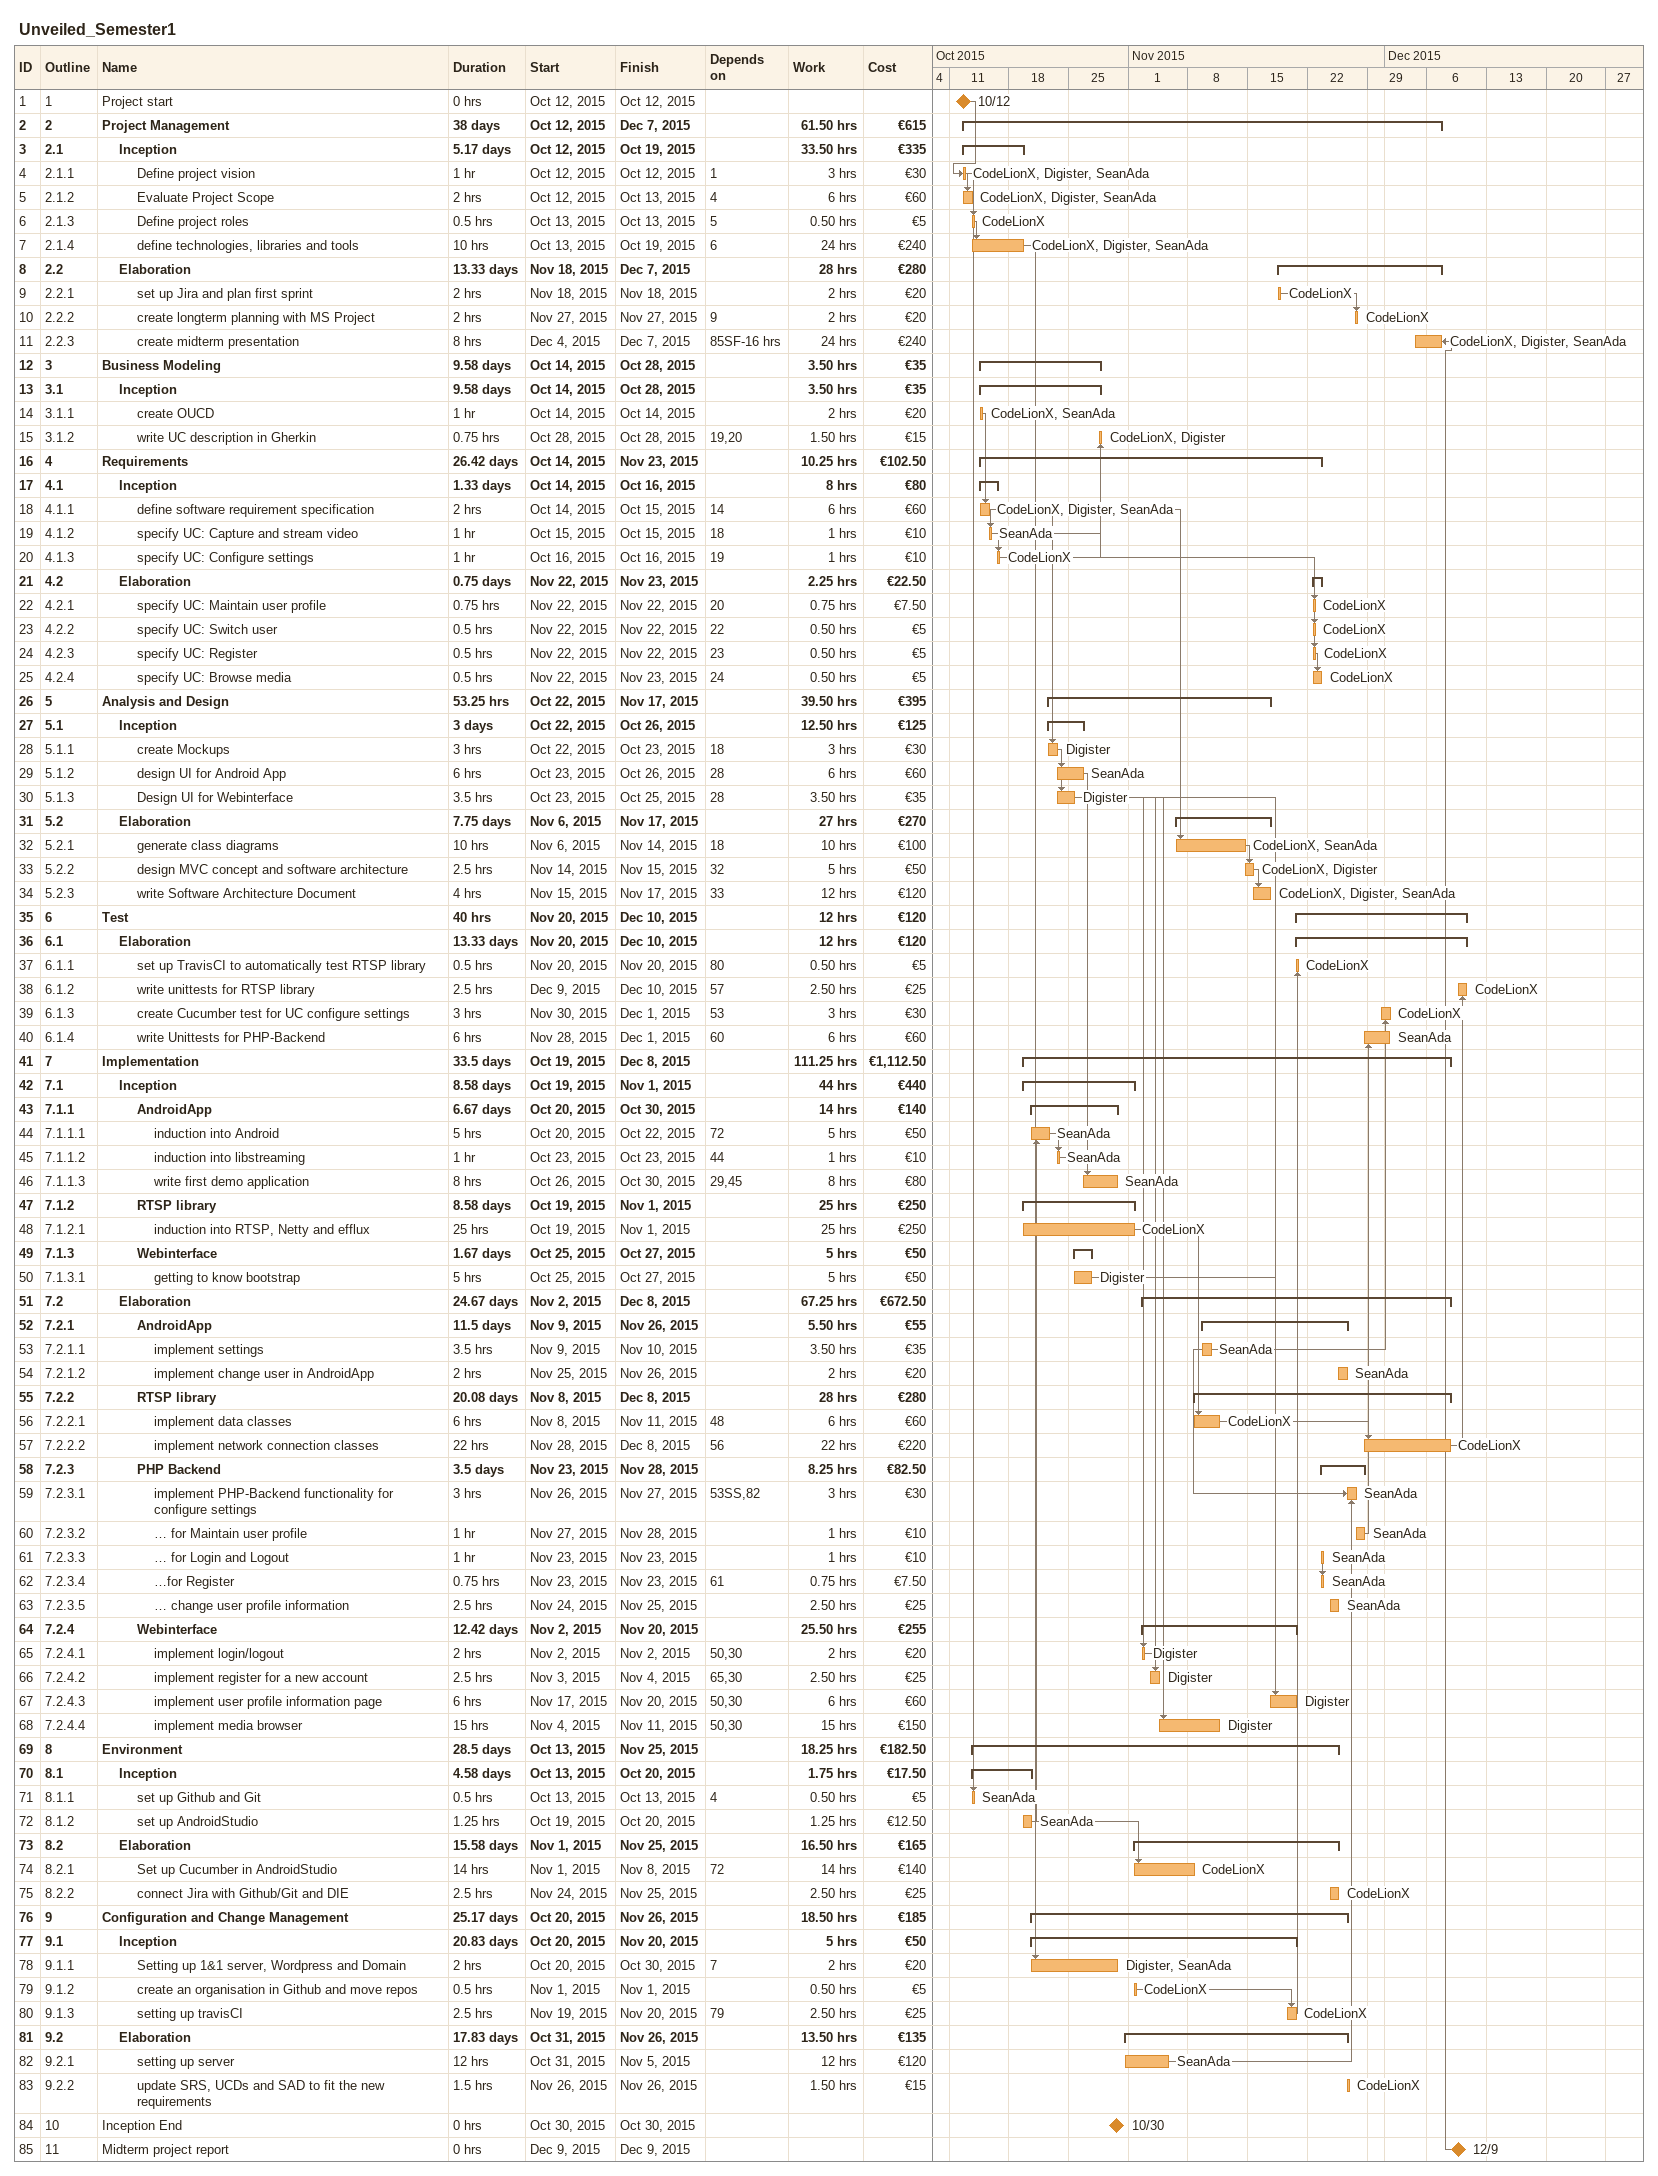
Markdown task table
Unveiled_Semester1

| ID | WBS | Task | Duration | Start | Finish | Predecessors | Resources | Work (h) | Cost (€) |
|---|---|---|---|---|---|---|---|---|---|
| 1 | 1 | Project start | 0h | 2015-10-12 | 2015-10-12 |  |  |  |  |
| 2 | 2 | **Project Management** | 38d | 2015-10-12 | 2015-12-07 |  |  | 61.50 | 615 |
| 3 | 2.1 | **Inception** | 5.17d | 2015-10-12 | 2015-10-19 |  |  | 33.50 | 335 |
| 4 | 2.1.1 | Define project vision | 1h | 2015-10-12 | 2015-10-12 | 1 | CodeLionX, Digister, SeanAda | 3 | 30 |
| 5 | 2.1.2 | Evaluate Project Scope | 2h | 2015-10-12 | 2015-10-13 | 4 | CodeLionX, Digister, SeanAda | 6 | 60 |
| 6 | 2.1.3 | Define project roles | 0.5h | 2015-10-13 | 2015-10-13 | 5 | CodeLionX | 0.50 | 5 |
| 7 | 2.1.4 | define technologies, libraries and tools | 10h | 2015-10-13 | 2015-10-19 | 6 | CodeLionX, Digister, SeanAda | 24 | 240 |
| 8 | 2.2 | **Elaboration** | 13.33d | 2015-11-18 | 2015-12-07 |  |  | 28 | 280 |
| 9 | 2.2.1 | set up Jira and plan first sprint | 2h | 2015-11-18 | 2015-11-18 |  | CodeLionX | 2 | 20 |
| 10 | 2.2.2 | create longterm planning with MS Project | 2h | 2015-11-27 | 2015-11-27 | 9 | CodeLionX | 2 | 20 |
| 11 | 2.2.3 | create midterm presentation | 8h | 2015-12-04 | 2015-12-07 | 85SF-16h | CodeLionX, Digister, SeanAda | 24 | 240 |
| 12 | 3 | **Business Modeling** | 9.58d | 2015-10-14 | 2015-10-28 |  |  | 3.50 | 35 |
| 13 | 3.1 | **Inception** | 9.58d | 2015-10-14 | 2015-10-28 |  |  | 3.50 | 35 |
| 14 | 3.1.1 | create OUCD | 1h | 2015-10-14 | 2015-10-14 |  | CodeLionX, SeanAda | 2 | 20 |
| 15 | 3.1.2 | write UC description in Gherkin | 0.75h | 2015-10-28 | 2015-10-28 | 19, 20 | CodeLionX, Digister | 1.50 | 15 |
| 16 | 4 | **Requirements** | 26.42d | 2015-10-14 | 2015-11-23 |  |  | 10.25 | 102.50 |
| 17 | 4.1 | **Inception** | 1.33d | 2015-10-14 | 2015-10-16 |  |  | 8 | 80 |
| 18 | 4.1.1 | define software requirement specification | 2h | 2015-10-14 | 2015-10-15 | 14 | CodeLionX, Digister, SeanAda | 6 | 60 |
| 19 | 4.1.2 | specify UC: Capture and stream video | 1h | 2015-10-15 | 2015-10-15 | 18 | SeanAda | 1 | 10 |
| 20 | 4.1.3 | specify UC: Configure settings | 1h | 2015-10-16 | 2015-10-16 | 19 | CodeLionX | 1 | 10 |
| 21 | 4.2 | **Elaboration** | 0.75d | 2015-11-22 | 2015-11-23 |  |  | 2.25 | 22.50 |
| 22 | 4.2.1 | specify UC: Maintain user profile | 0.75h | 2015-11-22 | 2015-11-22 | 20 | CodeLionX | 0.75 | 7.50 |
| 23 | 4.2.2 | specify UC: Switch user | 0.5h | 2015-11-22 | 2015-11-22 | 22 | CodeLionX | 0.50 | 5 |
| 24 | 4.2.3 | specify UC: Register | 0.5h | 2015-11-22 | 2015-11-22 | 23 | CodeLionX | 0.50 | 5 |
| 25 | 4.2.4 | specify UC: Browse media | 0.5h | 2015-11-22 | 2015-11-23 | 24 | CodeLionX | 0.50 | 5 |
| 26 | 5 | **Analysis and Design** | 53.25h | 2015-10-22 | 2015-11-17 |  |  | 39.50 | 395 |
| 27 | 5.1 | **Inception** | 3d | 2015-10-22 | 2015-10-26 |  |  | 12.50 | 125 |
| 28 | 5.1.1 | create Mockups | 3h | 2015-10-22 | 2015-10-23 | 18 | Digister | 3 | 30 |
| 29 | 5.1.2 | design UI for Android App | 6h | 2015-10-23 | 2015-10-26 | 28 | SeanAda | 6 | 60 |
| 30 | 5.1.3 | Design UI for Webinterface | 3.5h | 2015-10-23 | 2015-10-25 | 28 | Digister | 3.50 | 35 |
| 31 | 5.2 | **Elaboration** | 7.75d | 2015-11-06 | 2015-11-17 |  |  | 27 | 270 |
| 32 | 5.2.1 | generate class diagrams | 10h | 2015-11-06 | 2015-11-14 | 18 | CodeLionX, SeanAda | 10 | 100 |
| 33 | 5.2.2 | design MVC concept and software architecture | 2.5h | 2015-11-14 | 2015-11-15 | 32 | CodeLionX, Digister | 5 | 50 |
| 34 | 5.2.3 | write Software Architecture Document | 4h | 2015-11-15 | 2015-11-17 | 33 | CodeLionX, Digister, SeanAda | 12 | 120 |
| 35 | 6 | **Test** | 40h | 2015-11-20 | 2015-12-10 |  |  | 12 | 120 |
| 36 | 6.1 | **Elaboration** | 13.33d | 2015-11-20 | 2015-12-10 |  |  | 12 | 120 |
| 37 | 6.1.1 | set up TravisCI to automatically test RTSP library | 0.5h | 2015-11-20 | 2015-11-20 | 80 | CodeLionX | 0.50 | 5 |
| 38 | 6.1.2 | write unittests for RTSP library | 2.5h | 2015-12-09 | 2015-12-10 | 57 | CodeLionX | 2.50 | 25 |
| 39 | 6.1.3 | create Cucumber test for UC configure settings | 3h | 2015-11-30 | 2015-12-01 | 53 | CodeLionX | 3 | 30 |
| 40 | 6.1.4 | write Unittests for PHP-Backend | 6h | 2015-11-28 | 2015-12-01 | 60 | SeanAda | 6 | 60 |
| 41 | 7 | **Implementation** | 33.5d | 2015-10-19 | 2015-12-08 |  |  | 111.25 | 1112.50 |
| 42 | 7.1 | **Inception** | 8.58d | 2015-10-19 | 2015-11-01 |  |  | 44 | 440 |
| 43 | 7.1.1 | **AndroidApp** | 6.67d | 2015-10-20 | 2015-10-30 |  |  | 14 | 140 |
| 44 | 7.1.1.1 | induction into Android | 5h | 2015-10-20 | 2015-10-22 | 72 | SeanAda | 5 | 50 |
| 45 | 7.1.1.2 | induction into libstreaming | 1h | 2015-10-23 | 2015-10-23 | 44 | SeanAda | 1 | 10 |
| 46 | 7.1.1.3 | write first demo application | 8h | 2015-10-26 | 2015-10-30 | 29, 45 | SeanAda | 8 | 80 |
| 47 | 7.1.2 | **RTSP library** | 8.58d | 2015-10-19 | 2015-11-01 |  |  | 25 | 250 |
| 48 | 7.1.2.1 | induction into RTSP, Netty and efflux | 25h | 2015-10-19 | 2015-11-01 |  | CodeLionX | 25 | 250 |
| 49 | 7.1.3 | **Webinterface** | 1.67d | 2015-10-25 | 2015-10-27 |  |  | 5 | 50 |
| 50 | 7.1.3.1 | getting to know bootstrap | 5h | 2015-10-25 | 2015-10-27 |  | Digister | 5 | 50 |
| 51 | 7.2 | **Elaboration** | 24.67d | 2015-11-02 | 2015-12-08 |  |  | 67.25 | 672.50 |
| 52 | 7.2.1 | **AndroidApp** | 11.5d | 2015-11-09 | 2015-11-26 |  |  | 5.50 | 55 |
| 53 | 7.2.1.1 | implement settings | 3.5h | 2015-11-09 | 2015-11-10 |  | SeanAda | 3.50 | 35 |
| 54 | 7.2.1.2 | implement change user in AndroidApp | 2h | 2015-11-25 | 2015-11-26 |  | SeanAda | 2 | 20 |
| 55 | 7.2.2 | **RTSP library** | 20.08d | 2015-11-08 | 2015-12-08 |  |  | 28 | 280 |
| 56 | 7.2.2.1 | implement data classes | 6h | 2015-11-08 | 2015-11-11 | 48 | CodeLionX | 6 | 60 |
| 57 | 7.2.2.2 | implement network connection classes | 22h | 2015-11-28 | 2015-12-08 | 56 | CodeLionX | 22 | 220 |
| 58 | 7.2.3 | **PHP Backend** | 3.5d | 2015-11-23 | 2015-11-28 |  |  | 8.25 | 82.50 |
| 59 | 7.2.3.1 | implement PHP-Backend functionality for configure settings | 3h | 2015-11-26 | 2015-11-27 | 53SS, 82 | SeanAda | 3 | 30 |
| 60 | 7.2.3.2 | … for Maintain user profile | 1h | 2015-11-27 | 2015-11-28 |  | SeanAda | 1 | 10 |
| 61 | 7.2.3.3 | … for Login and Logout | 1h | 2015-11-23 | 2015-11-23 |  | SeanAda | 1 | 10 |
| 62 | 7.2.3.4 | …for Register | 0.75h | 2015-11-23 | 2015-11-23 | 61 | SeanAda | 0.75 | 7.50 |
| 63 | 7.2.3.5 | … change user profile information | 2.5h | 2015-11-24 | 2015-11-25 |  | SeanAda | 2.50 | 25 |
| 64 | 7.2.4 | **Webinterface** | 12.42d | 2015-11-02 | 2015-11-20 |  |  | 25.50 | 255 |
| 65 | 7.2.4.1 | implement login/logout | 2h | 2015-11-02 | 2015-11-02 | 50, 30 | Digister | 2 | 20 |
| 66 | 7.2.4.2 | implement register for a new account | 2.5h | 2015-11-03 | 2015-11-04 | 65, 30 | Digister | 2.50 | 25 |
| 67 | 7.2.4.3 | implement user profile information page | 6h | 2015-11-17 | 2015-11-20 | 50, 30 | Digister | 6 | 60 |
| 68 | 7.2.4.4 | implement media browser | 15h | 2015-11-04 | 2015-11-11 | 50, 30 | Digister | 15 | 150 |
| 69 | 8 | **Environment** | 28.5d | 2015-10-13 | 2015-11-25 |  |  | 18.25 | 182.50 |
| 70 | 8.1 | **Inception** | 4.58d | 2015-10-13 | 2015-10-20 |  |  | 1.75 | 17.50 |
| 71 | 8.1.1 | set up Github and Git | 0.5h | 2015-10-13 | 2015-10-13 | 4 | SeanAda | 0.50 | 5 |
| 72 | 8.1.2 | set up AndroidStudio | 1.25h | 2015-10-19 | 2015-10-20 |  | SeanAda | 1.25 | 12.50 |
| 73 | 8.2 | **Elaboration** | 15.58d | 2015-11-01 | 2015-11-25 |  |  | 16.50 | 165 |
| 74 | 8.2.1 | Set up Cucumber in AndroidStudio | 14h | 2015-11-01 | 2015-11-08 | 72 | CodeLionX | 14 | 140 |
| 75 | 8.2.2 | connect Jira with Github/Git and DIE | 2.5h | 2015-11-24 | 2015-11-25 |  | CodeLionX | 2.50 | 25 |
| 76 | 9 | **Configuration and Change Management** | 25.17d | 2015-10-20 | 2015-11-26 |  |  | 18.50 | 185 |
| 77 | 9.1 | **Inception** | 20.83d | 2015-10-20 | 2015-11-20 |  |  | 5 | 50 |
| 78 | 9.1.1 | Setting up 1&1 server, Wordpress and Domain | 2h | 2015-10-20 | 2015-10-30 | 7 | Digister, SeanAda | 2 | 20 |
| 79 | 9.1.2 | create an organisation in Github and move repos | 0.5h | 2015-11-01 | 2015-11-01 |  | CodeLionX | 0.50 | 5 |
| 80 | 9.1.3 | setting up travisCI | 2.5h | 2015-11-19 | 2015-11-20 | 79 | CodeLionX | 2.50 | 25 |
| 81 | 9.2 | **Elaboration** | 17.83d | 2015-10-31 | 2015-11-26 |  |  | 13.50 | 135 |
| 82 | 9.2.1 | setting up server | 12h | 2015-10-31 | 2015-11-05 |  | SeanAda | 12 | 120 |
| 83 | 9.2.2 | update SRS, UCDs and SAD to fit the new requirements | 1.5h | 2015-11-26 | 2015-11-26 |  | CodeLionX | 1.50 | 15 |
| 84 | 10 | Inception End | 0h | 2015-10-30 | 2015-10-30 |  |  |  |  |
| 85 | 11 | Midterm project report | 0h | 2015-12-09 | 2015-12-09 |  |  |  |  |
